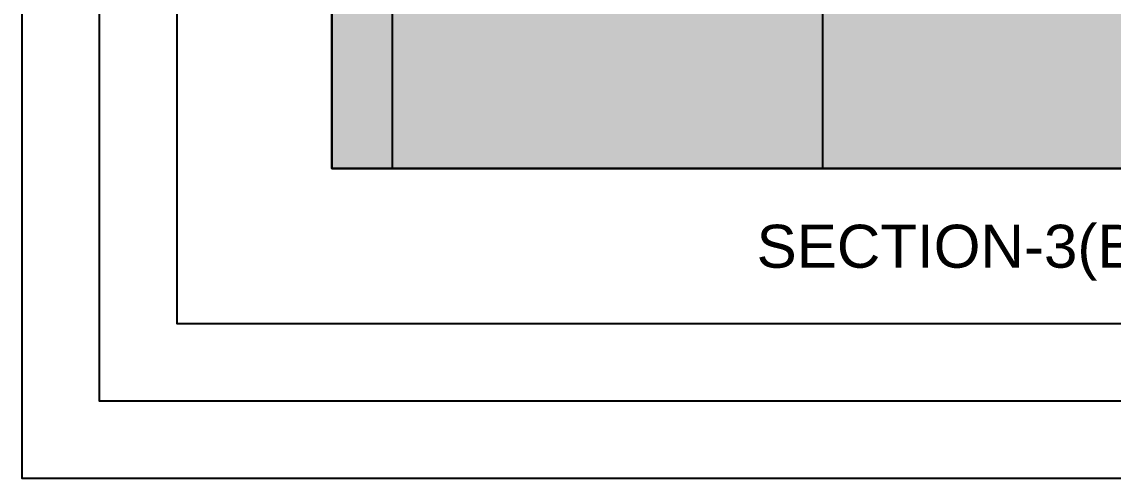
# Model space of a CAD drawing. Header units: millimetres. Extents: x 0 to 672800, y 0 to 118800.
# Drawn here: x 611689 to 637039, y 59242 to 69857 of the extents above; entities that cross this region are included whole.
import ezdxf
from ezdxf.enums import TextEntityAlignment as Align

# ---------------------------------------------------------------- set-up
doc = ezdxf.new("R2010")
doc.units = ezdxf.units.MM
doc.header["$LTSCALE"] = 200
doc.linetypes.add('CEN-GAUN', pattern=[32.2, 30, -1, 0.2, -1])
doc.layers.get('DEFPOINTS').update_dxf_attribs({"color": 137})
doc.layers.add('CEN', color=1, linetype='CEN-GAUN')
doc.layers.add('SOL-253', color=253, linetype='Continuous')
doc.layers.add('구조체크', color=137, linetype='Continuous', plot=False)
doc.styles.get("Standard").update_dxf_attribs({"font": 'arial.ttf'})

msp = doc.modelspace()

# ---------------------------------------------------------------- hatches: boundary and pattern name
at = {"layer": 'SOL-253'}
h = msp.add_hatch(color=256, dxfattribs=at)
h.dxf.hatch_style = 1
h.paths.add_polyline_path([(618888.5, 71534.9), (630038.7, 71534.9), (630038.7, 71144.9), (630588.7, 71144.9), (630588.7, 70194.9), (630488.7, 70194.9), (630488.7, 70134.9), (630988.7, 70134.9), (630988.7, 70194.9), (630888.7, 70194.9), (630888.7, 70569.9), (636938.7, 70569.9), (636938.7, 70394.9), (636888.7, 70394.9), (636888.7, 70144.9), (637188.7, 70144.9), (637188.7, 70394.9), (637138.7, 70394.9), (637138.7, 70444.9), (641288.7, 70444.9), (641288.7, 66441.6), (618888.5, 66441.6)])

# ---------------------------------------------------------------- linework, layer by layer
at = {"layer": 'CEN'}
for p, q in [((620288.7, 91441.6), (620288.7, 66441.6)), ((630288.7, 91441.6), (630288.7, 66441.6))]:
    msp.add_line(p, q, dxfattribs=at)
at = {"layer": 'DEFPOINTS'}
for points in [[(648488.7, 59241.6), (648488.7, 98641.6), (611688.5, 98641.6), (611688.5, 59241.6)], [(646688.7, 61041.6), (646688.7, 96841.6), (613488.5, 96841.6), (613488.5, 61041.6)], [(644888.7, 62841.6), (644888.7, 95041.6), (615288.5, 95041.6), (615288.5, 62841.6)], [(641288.7, 66441.6), (641288.7, 91441.6), (618888.5, 91441.6), (618888.5, 66441.6)]]:
    msp.add_lwpolyline(points, close=True, dxfattribs=at)
at = {"layer": 'SOL-253'}
msp.add_lwpolyline([(618888.5, 71534.9), (630038.7, 71534.9), (630038.7, 71144.9), (630588.7, 71144.9), (630588.7, 70194.9), (630888.7, 70194.9), (630888.7, 70569.9), (636938.7, 70569.9), (636938.7, 70394.9), (636888.7, 70394.9), (636888.7, 70144.9), (637188.7, 70144.9), (637188.7, 70394.9), (637138.7, 70394.9), (637138.7, 70444.9), (641288.7, 70444.9), (641288.7, 66441.6), (618888.5, 66441.6), (618888.5, 71534.9)], dxfattribs=at)
at = {"layer": '구조체크'}
msp.add_lwpolyline([(618888.5, 71534.9), (630038.7, 71534.9), (630038.7, 71144.9), (630588.7, 71144.9), (630588.7, 70194.9), (630488.7, 70194.9), (630488.7, 70134.9), (630988.7, 70134.9), (630988.7, 70194.9), (630888.7, 70194.9), (630888.7, 70569.9), (636938.7, 70569.9), (636938.7, 70394.9), (636888.7, 70394.9), (636888.7, 70144.9), (637188.7, 70144.9), (637188.7, 70394.9), (637138.7, 70394.9), (637138.7, 70444.9), (641288.7, 70444.9), (641288.7, 66441.6), (618888.5, 66441.6)], close=True, dxfattribs=at)

# ---------------------------------------------------------------- texts
at = {"layer": 'DEFPOINTS'}
msp.add_text('SECTION-3(B)', height=1000, dxfattribs=at).set_placement((633413, 64636.7), align=Align.MIDDLE_CENTER)

doc.saveas('drawing.dxf')
